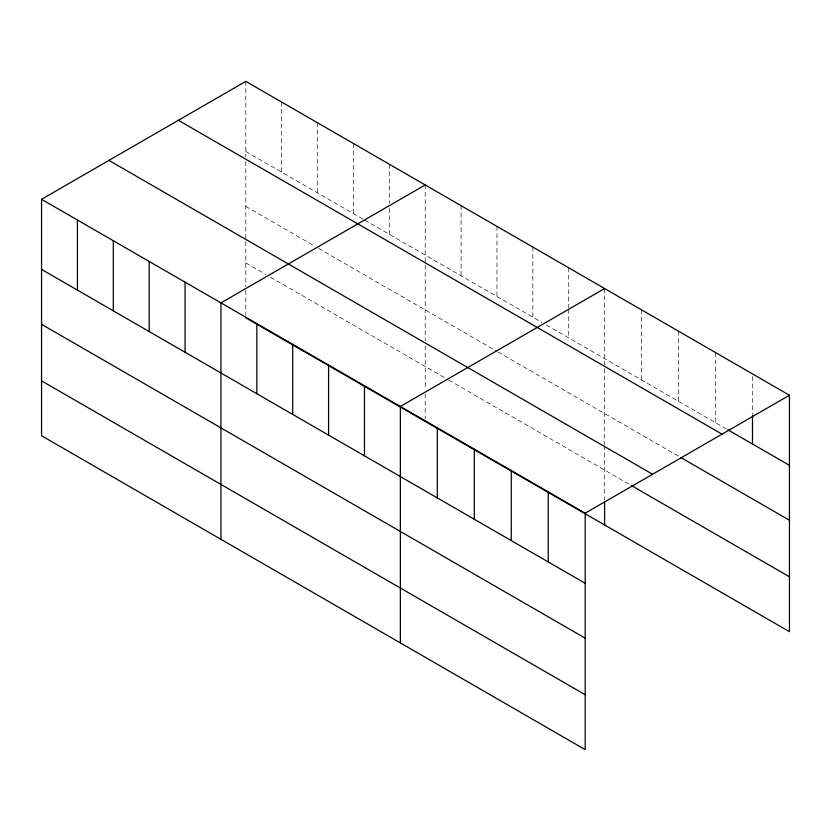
<?xml version="1.0" encoding="UTF-8"?>
<svg xmlns="http://www.w3.org/2000/svg" width="831" height="831" viewBox="0 0 831 831"><rect width="100%" height="100%" fill="white"/><g stroke="black" fill="none" stroke-linecap="round" stroke-linejoin="round"><path stroke-width="0.62" stroke-dasharray="4.16 3.12" d="M245.81 151.481L363.542 219.457M364.664 220.101L541.822 322.386M546.31 324.973L726.72 429.139M245.81 206.379L314.201 245.862M318.689 248.459L496.969 351.388M498.091 352.032L678.543 456.219M245.81 262.928L265.993 274.583M270.48 277.17L447.639 379.455M448.761 380.099L630.376 484.961M752.481 376.495L752.481 414.15M715.512 352.562L715.512 422.667M678.543 331.216L678.543 401.321M641.584 309.87L641.584 379.985M604.615 288.534L604.615 367.375M604.615 368.621L604.615 444.377M604.615 445.665L604.615 500.023M568.736 267.821L568.736 308.062M568.736 309.361L568.736 337.926M532.848 247.098L532.848 317.203M496.969 226.385L496.969 296.49M461.091 205.673L461.091 275.778M425.212 184.96L425.212 263.791M425.212 265.037L425.212 340.803M425.212 345.945L425.212 388.97M425.212 393.956L425.212 418.907M389.334 164.237L389.334 203.19M389.334 208.384L389.334 234.342M353.445 143.524L353.445 213.629M317.567 122.811L317.567 192.917M281.688 102.099L281.688 172.204M245.81 81.376L245.81 156.477M245.81 161.463L245.81 286.633M245.81 290.383L245.81 315.333"/><path stroke-width="1.25" d="M41.55 199.305L585.19 513.174L585.19 749.624L41.55 435.756L41.55 199.305L245.81 81.376L789.45 395.244L789.45 631.695L245.81 317.826M425.212 184.96L220.953 302.879L220.953 539.329M604.615 288.534L400.355 406.463L400.355 642.903M585.19 513.174L789.45 395.244M727.842 429.783L789.45 465.35M178.405 120.298L722.046 434.166M680.786 457.507L789.45 520.248M108.954 160.393L652.595 474.262M631.498 485.605L789.45 576.797M41.55 269.41L585.19 583.279M41.55 324.308L585.19 638.177M41.55 380.858L585.19 694.726M752.481 415.448L752.481 444.014M604.615 501.27L604.615 524.974M548.221 491.827L548.221 561.943M511.252 470.491L511.252 540.597M474.283 449.145L474.283 519.25M437.324 427.799L437.324 497.904M364.477 385.74L364.477 455.855M328.588 365.027L328.588 435.132M292.709 344.314L292.709 414.42M256.831 323.602L256.831 393.707M185.074 282.166L185.074 352.271M149.196 261.453L149.196 331.559M113.307 240.741L113.307 310.846M77.428 220.018L77.428 290.133"/></g></svg>
